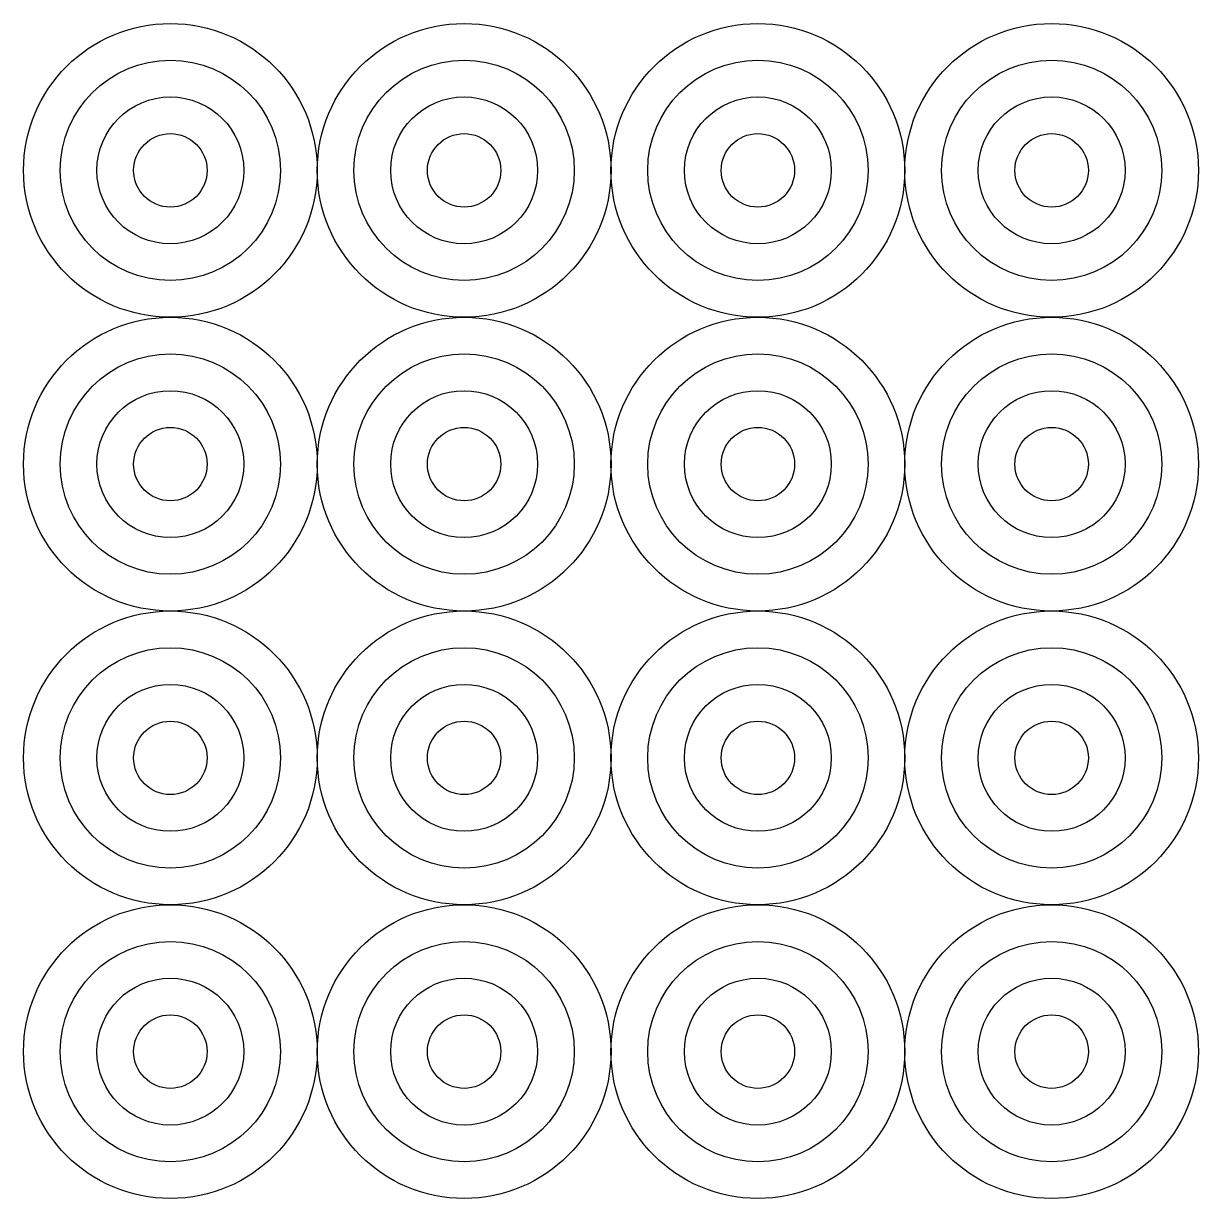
# Model space of a CAD drawing. Header units: millimetres. Extents: x 1846.36 to 1855.48, y 2288.27 to 2297.39.
import ezdxf

# ---------------------------------------------------------------- set-up
doc = ezdxf.new("R2010")
doc.units = ezdxf.units.MM

msp = doc.modelspace()

# ---------------------------------------------------------------- linework, layer by layer
for centre, radius in [((1847.4999, 2296.2478), 1.1394), ((1849.7787, 2296.2478), 1.1394), ((1852.0574, 2296.2478), 1.1394), ((1854.3362, 2296.2478), 1.1394), ((1847.4999, 2296.2478), 0.8545), ((1849.7787, 2296.2478), 0.8545), ((1852.0574, 2296.2478), 0.8545), ((1854.3362, 2296.2478), 0.8545), ((1847.4999, 2296.2478), 0.5697), ((1849.7787, 2296.2478), 0.5697), ((1852.0574, 2296.2478), 0.5697), ((1854.3362, 2296.2478), 0.5697), ((1847.4999, 2296.2478), 0.2848), ((1849.7787, 2296.2478), 0.2848), ((1852.0574, 2296.2478), 0.2848), ((1854.3362, 2296.2478), 0.2848), ((1847.4999, 2293.969), 1.1394), ((1849.7787, 2293.969), 1.1394), ((1852.0574, 2293.969), 1.1394), ((1854.3362, 2293.969), 1.1394), ((1847.4999, 2293.969), 0.8545), ((1849.7787, 2293.969), 0.8545), ((1852.0574, 2293.969), 0.8545), ((1854.3362, 2293.969), 0.8545), ((1847.4999, 2293.969), 0.5697), ((1849.7787, 2293.969), 0.5697), ((1852.0574, 2293.969), 0.5697), ((1854.3362, 2293.969), 0.5697), ((1847.4999, 2293.969), 0.2848), ((1849.7787, 2293.969), 0.2848), ((1852.0574, 2293.969), 0.2848), ((1854.3362, 2293.969), 0.2848), ((1847.4999, 2291.6903), 1.1394), ((1849.7787, 2291.6903), 1.1394), ((1852.0574, 2291.6903), 1.1394), ((1854.3362, 2291.6903), 1.1394), ((1847.4999, 2291.6903), 0.8545), ((1849.7787, 2291.6903), 0.8545), ((1852.0574, 2291.6903), 0.8545), ((1854.3362, 2291.6903), 0.8545), ((1847.4999, 2291.6903), 0.5697), ((1849.7787, 2291.6903), 0.5697), ((1852.0574, 2291.6903), 0.5697), ((1854.3362, 2291.6903), 0.5697), ((1847.4999, 2291.6903), 0.2848), ((1849.7787, 2291.6903), 0.2848), ((1852.0574, 2291.6903), 0.2848), ((1854.3362, 2291.6903), 0.2848), ((1847.4999, 2289.4115), 1.1394), ((1849.7787, 2289.4115), 1.1394), ((1852.0574, 2289.4115), 1.1394), ((1854.3362, 2289.4115), 1.1394), ((1847.4999, 2289.4115), 0.8545), ((1849.7787, 2289.4115), 0.8545), ((1852.0574, 2289.4115), 0.8545), ((1854.3362, 2289.4115), 0.8545), ((1847.4999, 2289.4115), 0.5697), ((1849.7787, 2289.4115), 0.5697), ((1852.0574, 2289.4115), 0.5697), ((1854.3362, 2289.4115), 0.5697), ((1847.4999, 2289.4115), 0.2848), ((1849.7787, 2289.4115), 0.2848), ((1852.0574, 2289.4115), 0.2848), ((1854.3362, 2289.4115), 0.2848)]:
    msp.add_circle(centre, radius)

doc.saveas('drawing.dxf')
